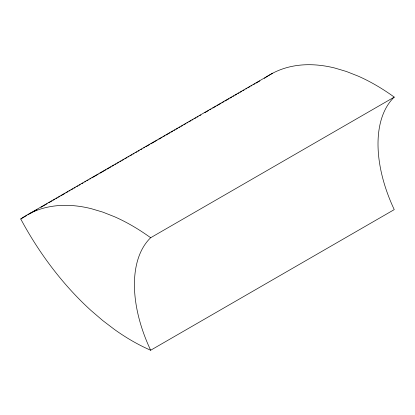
<?xml version="1.0" encoding="UTF-8"?>
<svg xmlns="http://www.w3.org/2000/svg" width="415" height="415" viewBox="0 0 415 415"><rect width="100%" height="100%" fill="white"/><g stroke="black" fill="none" stroke-linecap="round" stroke-linejoin="round"><path stroke-width="0.62" d="M29.107 213.829L272.697 73.196M264.339 78.347A211.038 121.844 60 0 1 334.703 68.008L346.39 71.479L358.264 76.163A211.038 121.844 60 0 1 394.25 97.1A114.831 66.296 60 0 0 394.25 209.606L150.661 350.239A211.038 121.844 60 0 1 114.675 329.624L102.801 320.593L91.118 310.576A211.038 121.844 60 0 1 20.75 218.98L26.923 215.416M28.049 214.768L29.169 214.119M30.855 213.149L31.976 212.501M33.096 211.852L37.028 209.585M40.955 207.318L47.128 203.749M48.814 202.779L52.181 200.834M53.302 200.186L54.988 199.216M56.108 198.567L57.234 197.919M58.354 197.27L60.04 196.3M61.161 195.652L65.088 193.385M66.213 192.736L67.894 191.761M69.02 191.113L70.14 190.464M71.266 189.816L72.947 188.846M74.072 188.197L75.193 187.549M76.874 186.579L77.999 185.93M79.12 185.282L80.245 184.634M81.926 183.663L83.052 183.015M84.733 182.04L85.858 181.391M86.979 180.743L88.099 180.094M89.785 179.124L90.906 178.476M92.031 177.828L98.205 174.264M99.885 173.294L106.064 169.73M107.184 169.081L111.111 166.809M112.237 166.161L113.918 165.191M115.043 164.542L116.164 163.894M117.284 163.245L118.97 162.275M120.091 161.627L121.216 160.978M122.337 160.33L124.023 159.36M125.143 158.712L126.829 157.736M127.95 157.088L129.075 156.439M130.196 155.796L131.882 154.821M133.002 154.173L134.123 153.524M135.809 152.554L136.929 151.906M138.055 151.257L139.175 150.609M140.861 149.639L141.982 148.99M143.668 148.015L144.788 147.367M145.909 146.718L149.841 144.451M150.961 143.803L157.135 140.239M158.821 139.269L162.187 137.324M163.308 136.675L164.994 135.705M166.114 135.057L170.046 132.784M171.167 132.141L172.853 131.166M173.973 130.518L175.099 129.869M176.219 129.221L177.905 128.251M179.026 127.602L180.146 126.954M181.272 126.305L182.953 125.335M184.078 124.687L185.759 123.712M186.885 123.068L188.005 122.42M189.126 121.771L190.812 120.796M191.932 120.148L193.058 119.499M194.739 118.529L195.864 117.881M196.985 117.232L198.111 116.584M199.791 115.614L200.917 114.965M204.844 112.698L208.771 110.426M209.897 109.778L211.017 109.129M212.703 108.159L216.07 106.214M217.19 105.566L221.122 103.299M222.243 102.65L223.924 101.68M225.049 101.032L228.976 98.765M230.102 98.116L231.783 97.141M232.908 96.493L234.029 95.844M235.149 95.196L236.835 94.226M237.956 93.577L239.082 92.929M240.202 92.28L241.888 91.31M243.008 90.662L244.134 90.014M245.815 89.043L246.935 88.395M248.061 87.747L249.742 86.771M250.868 86.123L251.988 85.474M253.674 84.504L254.794 83.856M255.92 83.208L259.847 80.941M150.661 350.239A114.831 66.296 60 0 1 150.661 237.733L394.25 97.1M20.75 218.98A211.038 121.844 60 0 1 91.118 208.641L102.801 212.112L114.675 216.796A211.038 121.844 60 0 1 150.661 237.733"/></g></svg>
